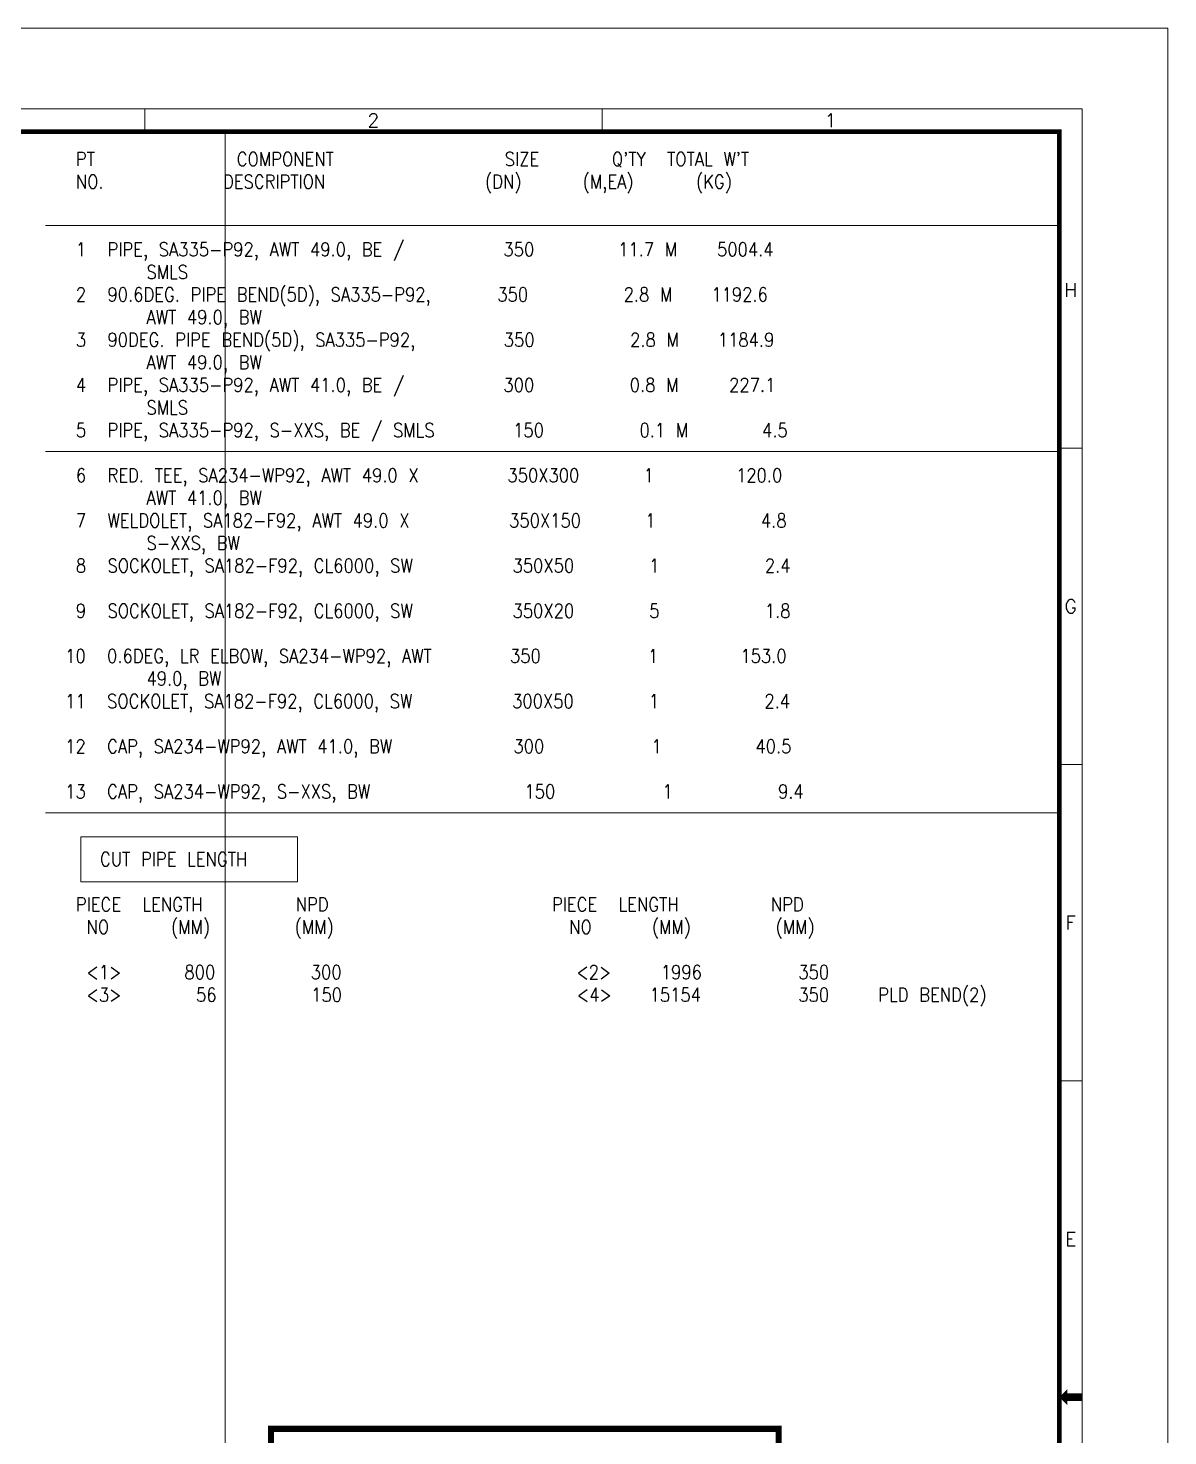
# Model space of a CAD drawing. Extents: x 0 to 841, y 0 to 594.
# Drawn here: x 593.7 to 841, y 288.6 to 594 of the extents above; entities that cross this region are included whole.
import ezdxf
from ezdxf.enums import TextEntityAlignment as Align

# ---------------------------------------------------------------- set-up
doc = ezdxf.new("R2010")
doc.units = 0
doc.header["$MEASUREMENT"] = 0
doc.layers.add('EMB', color=7, linetype='Continuous', lineweight=9)
doc.layers.add('T-TEXT1', color=7, linetype='Continuous', lineweight=9)
doc.styles.add('ROMANS', font='ROMANS')
doc.styles.add('TXT', font='txt.shx')

msp = doc.modelspace()

# ---------------------------------------------------------------- linework, layer by layer
at = {"layer": 'EMB', "color": 2, "linetype": 'Continuous', "lineweight": 0}
for p, q in [((597.3875, 551.1875), (817.8875, 551.1875)), ((597.3875, 502.1875), (817.8875, 502.1875)), ((597.3875, 423.7875), (817.8875, 423.7875)), ((605.0875, 418.5875), (652.0875, 418.5875))]:
    msp.add_line(p, q, dxfattribs=at)
msp.add_lwpolyline([(605.0875, 418.5875), (605.0875, 408.7875), (652.0875, 408.7875), (652.0875, 418.5875)], dxfattribs=at)
at = {"layer": 'T-TEXT1', "color": 7, "linetype": 'Continuous', "lineweight": 0}
for p, q in [((618.9625, 571.525), (618.9625, 576.4875)), ((718.2, 571.525), (718.2, 576.4875)), ((636.3875, 260.225), (636.3875, 571.525)), ((817.425, 502.9), (822.3875, 502.9)), ((817.425, 434.2625), (822.3875, 434.2625)), ((817.425, 365.6375), (822.3875, 365.6375)), ((817.425, 297), (822.3875, 297))]:
    msp.add_line(p, q, dxfattribs=at)
msp.add_lwpolyline([(0, 0), (841, 0), (841, 594), (0, 594), (0, 0)], dxfattribs=at)
msp.add_lwpolyline([(18.6125, 576.4875), (822.3875, 576.4875), (822.3875, 17.5125), (18.6125, 17.5125)], close=True, dxfattribs=at)
at = {"layer": 'T-TEXT1', "color": 7, "linetype": 'Continuous', "lineweight": 0, "const_width": 0.9911}
msp.add_lwpolyline([(23.575, 571.525), (817.425, 571.525), (817.425, 22.475), (23.575, 22.475), (23.575, 571.525)], dxfattribs=at)
at = {"layer": 'T-TEXT1', "color": 4, "linetype": 'Continuous', "lineweight": 0, "const_width": 1.3225}
msp.add_lwpolyline([(756.5125, 269.0875), (646.3375, 269.0875), (646.3375, 290.125), (756.5125, 290.125), (756.5125, 269.0875)], dxfattribs=at)
at = {"layer": 'T-TEXT1', "color": 7, "linetype": 'Continuous', "lineweight": 0}
for points in [[(819.15, 298.725), (817.425, 297), (819.15, 295.275)], [(822.3875, 297.8625), (819.15, 297.8625), (822.3875, 296.1375), (819.15, 296.1375)]]:
    msp.add_solid(points, dxfattribs=at)

# ---------------------------------------------------------------- texts
at = {"layer": 'EMB', "color": 2, "linetype": 'Continuous', "lineweight": 0, "style": 'TXT', "width": 0.866675}
for s, p in [(" PT            COMPONENT              SIZE      Q'TY  TOTAL W'T", (601.7, 564.1)), (' NO.          DESCRIPTION             (DN)     (M,EA)     (KG)', (601.7, 559.2)), (' 1  PIPE, SA335-P92, AWT 49.0, BE /      350       11.7 M   5004.4', (601.7, 544.5)), ('       SMLS', (601.7, 539.6)), (' 2  90.6DEG. PIPE BEND(5D), SA335-P92,   350        2.8 M   1192.6', (601.7, 534.7)), ('       AWT 49.0, BW', (601.7, 529.8)), (' 3  90DEG. PIPE BEND(5D), SA335-P92,     350        2.8 M   1184.9', (601.7, 524.9)), ('       AWT 49.0, BW', (601.7, 520)), (' 4  PIPE, SA335-P92, AWT 41.0, BE /      300        0.8 M    227.1', (601.7, 515.1)), ('       SMLS', (601.7, 510.2)), (' 5  PIPE, SA335-P92, S-XXS, BE / SMLS    150        0.1 M      4.5', (601.7, 505.3)), (' 6  RED. TEE, SA234-WP92, AWT 49.0 X     350X300     1       120.0', (601.7, 495.5)), ('       AWT 41.0, BW', (601.7, 490.6)), (' 7  WELDOLET, SA182-F92, AWT 49.0 X      350X150     1         4.8', (601.7, 485.7)), ('       S-XXS, BW', (601.7, 480.8)), (' 8  SOCKOLET, SA182-F92, CL6000, SW      350X50      1         2.4', (601.7, 475.9)), (' 9  SOCKOLET, SA182-F92, CL6000, SW      350X20      5         1.8', (601.7, 466.1)), ('10  0.6DEG, LR ELBOW, SA234-WP92, AWT    350         1       153.0', (601.7, 456.3)), ('       49.0, BW', (601.7, 451.4)), ('11  SOCKOLET, SA182-F92, CL6000, SW      300X50      1         2.4', (601.7, 446.5)), ('12  CAP, SA234-WP92, AWT 41.0, BW        300         1        40.5', (601.7, 436.7)), ('13  CAP, SA234-WP92, S-XXS, BW           150         1         9.4', (601.7, 426.9)), ('   CUT PIPE LENGTH', (601.7, 412.2)), (' PIECE  LENGTH       NPD                   PIECE  LENGTH       NPD', (601.7, 402.4)), ('  NO     (MM)       (MM)                    NO     (MM)       (MM)', (601.7, 397.5)), ('  <1>     800        300                    <2>    1996        350', (601.7, 387.7)), ('  <3>      56        150                    <4>   15154        350    PLD BEND(2)', (601.7, 382.8))]:
    msp.add_text(s, height=3, dxfattribs=at).set_placement(p)
at = {"layer": 'T-TEXT1', "color": 7, "linetype": 'Continuous', "lineweight": 0, "style": 'ROMANS'}
for s, p in [('2', (668.575, 574.0125)), ('1', (767.8125, 574.0125)), ('H', (819.9, 537.2125)), ('G', (819.9, 468.575)), ('F', (819.9, 399.95)), ('E', (819.9, 331.3125))]:
    msp.add_text(s, height=2.9732, dxfattribs=at).set_placement(p, align=Align.MIDDLE)

doc.saveas('drawing.dxf')
